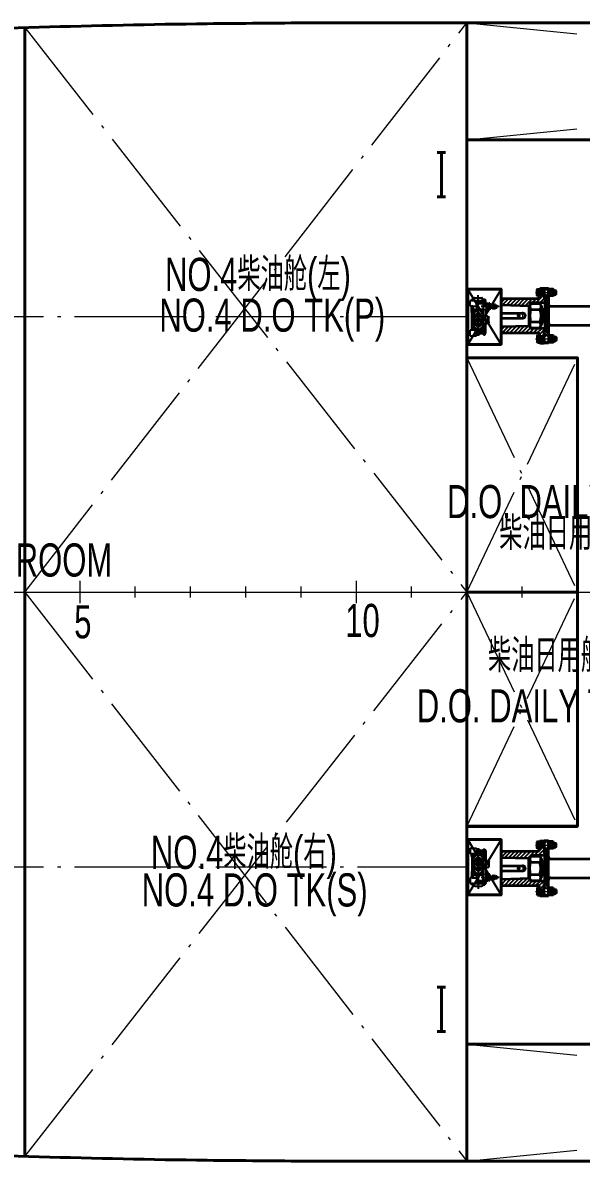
# Model space of a CAD drawing. Extents: x -550205 to -490805, y -239464 to -155364.
# Drawn here: x -534691 to -529639, y -221814 to -211514 of the extents above; entities that cross this region are included whole.
import ezdxf

# ---------------------------------------------------------------- set-up
doc = ezdxf.new("R2010")
doc.units = 0
doc.header["$LTSCALE"] = 500
doc.header["$MEASUREMENT"] = 0
for name, pattern in [('CENTER', [2, 1.25, -0.25, 0.25, -0.25]), ('CENTER2', [1.125, 0.75, -0.125, 0.125, -0.125]), ('点划线 ____ _ ____ _ ____ _ ____ _ ____ _ ____', [2.56, 2, -0.25, 0.06, -0.25]), ('虚线 __ __ __ __ __ __ __ __ __ __ __ __ __ _', [0.75, 0.5, -0.25])]:
    doc.linetypes.add(name, pattern=pattern)
doc.layers.get('0').update_dxf_attribs({"linetype": 'CONTINUOUS', "lineweight": 20})
for name, color, linetype, lineweight in [('1', 7, 'CONTINUOUS', 20), ('DIM', 7, 'CONTINUOUS', 20), ('点划线', 5, '点划线 ____ _ ____ _ ____ _ ____ _ ____ _ ____', 20), ('虚线', 1, '虚线 __ __ __ __ __ __ __ __ __ __ __ __ __ _', 20)]:
    doc.layers.add(name, color=color, linetype=linetype, lineweight=lineweight)
doc.layers.add('a', color=3, linetype='CONTINUOUS')
doc.styles.add('中英混排2', font='romany.shx', dxfattribs={"width": 0.7, "height": 300, "bigfont": 'hztxt.shx'})
pattern_1 = [(135, (-192599.873, -120636.559), (-11.2253202, -11.2253202), [])]
pattern_2 = [(45, (631074.444, 285152.24), (-17.6776695, 17.6776695), [])]

# ---------------------------------------------------------------- blocks, each defined once
blk = doc.blocks.new('A$C40F51262')
at = {"layer": '1', "color": 5, "linetype": 'CENTER2', "lineweight": -3, "ltscale": 2}
for p, q in [((48.9, 43.5), (48.9, 289.6)), ((175, 220.4), (66.8, 220.4)), ((6.7, 140.6), (91.1, 140.6))]:
    blk.add_line(p, q, dxfattribs=at)
at = {"layer": '1', "color": 252, "lineweight": -3}
for p, q in [((0, 252), (0, 256.5)), ((0, 256.5), (37.6, 256.5)), ((0, 222.6), (0, 252)), ((14.4, 222.6), (0, 222.6)), ((3.8, 256.5), (3.8, 256.9)), ((3.8, 256.9), (94, 256.9)), ((7.4, 262.6), (7.4, 260)), ((7.4, 259.8), (7.4, 260)), ((7.4, 258.4), (7.4, 259.8)), ((7.4, 184.1), (7.4, 222.6)), ((7.9, 256.9), (7.9, 258)), ((7.9, 258), (17.7, 258)), ((17.7, 256.9), (7.9, 256.9)), ((12.8, 263), (8.7, 263)), ((12.8, 258), (8.7, 258)), ((10.5, 265.3), (9.8, 264.5)), ((9.8, 262.9), (9.8, 264.5)), ((9.8, 264.5), (15.8, 264.5)), ((10.5, 265.3), (10.5, 263.1)), ((10.5, 265.3), (15, 265.3)), ((10.5, 260), (10.5, 262.6)), ((10.5, 260), (10.5, 259.8)), ((10.5, 259.8), (10.5, 258.4)), ((12.8, 258), (11.7, 256.9)), ((12.8, 263), (16.7, 263)), ((12.8, 258), (16.9, 258)), ((12.8, 256.9), (13.2, 257.3)), ((12.8, 222.6), (37.6, 222.6)), ((13.2, 257.3), (13.3, 257.5)), ((13.3, 257.5), (13.8, 258)), ((15, 265.3), (15, 263)), ((15, 265.3), (15.8, 264.5)), ((15.1, 260), (15.1, 262.6)), ((15.1, 260), (15.1, 259.8)), ((15.1, 259.8), (15.1, 258.4)), ((15.8, 262.9), (15.8, 264.5)), ((17.4, 206), (17.4, 219.6)), ((17.7, 258), (17.7, 256.9)), ((18.2, 262.6), (18.2, 260)), ((18.2, 259.8), (18.2, 260)), ((18.2, 258.4), (18.2, 259.8)), ((24.1, 256.9), (24.1, 268.9)), ((28.6, 273.4), (69.2, 273.4)), ((37.6, 252), (37.6, 256.5)), ((37.6, 222.6), (37.6, 252)), ((37.6, 247.8), (94, 247.8)), ((37.6, 246.7), (94, 246.7)), ((37.6, 239.2), (94, 239.2)), ((37.6, 222.6), (37.6, 216)), ((73.7, 256.9), (73.7, 268.9)), ((76.4, 235.4), (76.4, 236.2)), ((77.8, 227.9), (77.8, 206.8)), ((82.3, 232.4), (79.4, 232.4)), ((79.6, 262.6), (79.6, 260)), ((79.6, 259.8), (79.6, 260)), ((79.6, 258.4), (79.6, 259.8)), ((80.1, 256.9), (80.1, 258)), ((80.1, 258), (89.9, 258)), ((89.9, 256.9), (80.1, 256.9)), ((85, 263), (80.9, 263)), ((85, 258), (80.9, 258)), ((82.8, 265.3), (82, 264.5)), ((82, 263), (82, 264.5)), ((82, 264.5), (88, 264.5)), ((82.3, 232.4), (89.2, 232.4)), ((82.7, 260), (82.7, 262.6)), ((82.7, 260), (82.7, 259.8)), ((82.7, 259.8), (82.7, 258.4)), ((82.8, 265.3), (82.8, 263)), ((82.8, 265.3), (87.3, 265.3)), ((85, 258), (83.9, 256.9)), ((85, 263), (88.9, 263)), ((85, 258), (89.1, 258)), ((85, 256.9), (85.4, 257.3)), ((85.4, 257.3), (85.6, 257.5)), ((85.6, 257.5), (86, 258)), ((87.3, 265.3), (87.3, 263)), ((87.3, 265.3), (88, 264.5)), ((87.3, 260), (87.3, 262.6)), ((87.3, 260), (87.3, 259.8)), ((87.3, 259.8), (87.3, 258.4)), ((88, 263), (88, 264.5)), ((89.9, 258), (89.9, 256.9)), ((90.4, 262.6), (90.4, 260)), ((90.4, 259.8), (90.4, 260)), ((90.4, 258.4), (90.4, 259.8)), ((92.2, 235.4), (92.2, 239.2)), ((94, 239.2), (94, 256.9)), ((96.6, 227.9), (96.6, 240.7)), ((96.6, 240.7), (107.8, 240.7)), ((96.6, 227.9), (96.6, 200.1)), ((107.8, 227.9), (107.8, 240.7)), ((112.4, 233.2), (107.8, 233.2)), ((107.8, 227.9), (107.8, 200.1)), ((107.8, 224.9), (112.4, 224.9)), ((107.8, 215.9), (112.4, 215.9)), ((112.4, 207.6), (107.8, 207.6)), ((118.4, 240.7), (112.4, 240.7)), ((112.4, 227.9), (112.4, 240.7)), ((112.4, 227.9), (112.4, 200.1)), ((118.4, 240.7), (118.4, 200.1)), ((118.4, 227.9), (133.4, 227.9)), ((118.4, 214.1), (118.4, 212.9)), ((118.4, 212.9), (133.4, 212.9)), ((119.6, 225.3), (118.5, 225.3)), ((118.5, 225.3), (118.5, 215.5)), ((118.5, 220.4), (119, 220.8)), ((119.6, 220.4), (118.5, 219.3)), ((118.5, 215.5), (119.6, 215.5)), ((119, 220.8), (119.1, 220.9)), ((119.1, 220.9), (119.6, 221.4)), ((119.6, 215.5), (119.6, 225.3)), ((119.6, 220.4), (119.6, 224.5)), ((119.6, 220.4), (119.6, 216.3)), ((120, 225.8), (121.5, 225.8)), ((120, 215), (121.5, 215)), ((121.5, 222.7), (120.1, 222.7)), ((121.5, 218.1), (120.1, 218.1)), ((121.5, 225.8), (121.7, 225.8)), ((121.7, 222.7), (121.5, 222.7)), ((121.7, 218.1), (121.5, 218.1)), ((121.5, 215), (121.7, 215)), ((124.3, 225.8), (121.7, 225.8)), ((121.7, 222.7), (124.2, 222.7)), ((121.7, 218.1), (124.2, 218.1)), ((124.3, 215), (121.7, 215)), ((124.5, 223.4), (126.2, 223.4)), ((124.5, 217.4), (126.2, 217.4)), ((124.7, 220.4), (124.7, 224.3)), ((126.9, 222.6), (124.7, 222.6)), ((124.7, 220.4), (124.7, 216.3)), ((126.9, 218.1), (124.7, 218.1)), ((126.9, 222.6), (126.2, 223.4)), ((126.2, 217.4), (126.2, 223.4)), ((126.9, 218.1), (126.2, 217.4)), ((126.9, 218.1), (126.9, 222.6)), ((133.4, 231.7), (133.4, 226.6)), ((152.2, 231.7), (133.4, 231.7)), ((133.4, 214.1), (133.4, 209.1)), ((133.4, 209.1), (152.2, 209.1)), ((152.2, 226.6), (152.2, 231.7)), ((152.2, 209.1), (152.2, 214.1)), ((153.5, 227.1), (153.5, 224.1)), ((155, 227.1), (153.5, 227.1)), ((153.5, 216.6), (153.5, 213.6)), ((153.5, 213.6), (155, 213.6)), ((154.1, 221), (155, 221.9)), ((154.1, 219.5), (155, 220.4)), ((155, 213.6), (155, 227.1)), ((155, 222.6), (155, 223.8)), ((155, 222.6), (155, 217)), ((155.9, 213.6), (160.1, 213.6)), ((156, 227.1), (160.1, 227.1)), ((156.6, 227.1), (160.1, 227.1)), ((160.8, 227.1), (156.6, 227.1)), ((160.1, 227.1), (156.6, 227.1)), ((156.6, 213.6), (160.1, 213.6)), ((160.8, 213.6), (156.6, 213.6)), ((160.1, 213.6), (156.6, 213.6)), ((161.6, 224.9), (163.2, 224.9)), ((161.6, 215.9), (163.2, 215.9)), ((161.7, 224.1), (164, 224.1)), ((161.7, 222.6), (161.7, 223.8)), ((161.7, 222.6), (161.7, 217)), ((161.7, 216.6), (164, 216.6)), ((163.2, 224.9), (164, 224.1)), ((163.2, 224.9), (163.2, 215.9)), ((163.2, 215.9), (164, 216.6)), ((164, 216.6), (164, 224.1)), ((17, 184.1), (7.4, 184.1)), ((9.8, 95.1), (9.8, 184.1)), ((17.3, 86.5), (17.3, 194.8)), ((17.3, 86.5), (17.3, 194.8)), ((21.8, 111.3), (21.8, 170)), ((26.3, 203.8), (71.5, 203.8)), ((26.4, 152.7), (36, 174)), ((72.6, 150.1), (61.6, 174.2)), ((76, 111.3), (76, 170)), ((80.5, 86.5), (80.5, 194.8)), ((80.5, 163.2), (97.8, 163.2)), ((82.3, 202.3), (96.6, 202.3)), ((94, 69), (94, 202.3)), ((96.6, 200.1), (107.8, 200.1)), ((106.8, 158.7), (113.2, 158.7)), ((109.1, 129.4), (109.1, 151.9)), ((118.4, 200.1), (112.4, 200.1)), ((113.2, 122.6), (113.2, 158.7)), ((0, 43.6), (0, 77.5)), ((7.2, 77.5), (0, 77.5)), ((0, 69), (0, 77.5)), ((0, 58.3), (0, 69)), ((7.2, 82.5), (7.2, 77.5)), ((26.3, 77.4), (7.5, 77.4)), ((8.8, 93.3), (8.8, 84.8)), ((17.4, 84.8), (9.5, 84.8)), ((17, 95.5), (11.1, 95.5)), ((25.8, 129.7), (25.8, 129.7)), ((36.1, 107.1), (26.3, 128.7)), ((26.3, 77.4), (41.4, 77.4)), ((37.6, 43.6), (37.6, 77.4)), ((42.9, 70.2), (37.6, 70.2)), ((37.6, 70.2), (42.9, 70.2)), ((48.9, 69), (37.6, 69)), ((48.9, 69), (37.6, 69)), ((39.9, 83.6), (38.4, 83.6)), ((41.4, 75.2), (41.4, 82.1)), ((41.4, 77.4), (71.5, 77.4)), ((41.4, 76.7), (56.4, 76.7)), ((41.4, 75.2), (56.4, 75.2)), ((42.9, 70.2), (42.9, 75.2)), ((45.9, 69), (51.9, 69)), ((48.9, 69), (94, 69)), ((54.9, 70), (54.9, 75.2)), ((54.9, 70.2), (94, 70.2)), ((56.4, 75.2), (56.4, 82.1)), ((57.9, 83.6), (59.2, 83.6)), ((61.8, 107.3), (70.6, 127.1)), ((71.5, 77.4), (90.3, 77.4)), ((80.4, 84.8), (88.3, 84.8)), ((80.5, 118.1), (97.8, 118.1)), ((80.8, 95.5), (86.7, 95.5)), ((87.4, 95.5), (87.4, 115.8)), ((89, 93.3), (89, 84.8)), ((90.6, 82.5), (90.6, 77.5)), ((94, 70.2), (94, 73.7)), ((94, 58.3), (94, 70.2)), ((106.8, 122.6), (113.2, 122.6)), ((0, 43.6), (37.6, 43.6)), ((0, 43.6), (37.6, 43.6)), ((37.6, 58.3), (94, 58.3)), ((94, 58.3), (37.6, 58.3)), ((41.4, 56), (41.4, 58.3)), ((41.4, 58.3), (56.4, 58.3)), ((41.4, 57.5), (56.4, 57.5)), ((41.4, 56), (56.4, 56)), ((42.9, 51), (42.9, 56)), ((48.9, 49.8), (45.4, 49.8)), ((48.9, 49.8), (45.4, 49.8)), ((45.9, 49.8), (51.9, 49.8)), ((48.9, 49.8), (52.5, 49.8)), ((54.9, 50.9), (54.9, 56)), ((56.4, 56), (56.4, 58.3)), ((79.6, 56.7), (79.6, 55.3)), ((79.6, 55.3), (79.6, 55.1)), ((79.6, 52.5), (79.6, 55.1)), ((80.1, 58.3), (80.1, 57.1)), ((89.9, 58.3), (80.1, 58.3)), ((80.1, 57.1), (89.9, 57.1)), ((85, 57.1), (80.9, 57.1)), ((85, 52.1), (80.9, 52.1)), ((82, 52.2), (82, 50.6)), ((82.8, 49.8), (82, 50.6)), ((82, 50.6), (88, 50.6)), ((82.7, 55.3), (82.7, 56.7)), ((82.7, 55.1), (82.7, 55.3)), ((82.7, 55.1), (82.7, 52.5)), ((82.8, 49.8), (82.8, 52.1)), ((82.8, 49.8), (87.3, 49.8)), ((85, 57.1), (83.9, 58.3)), ((85, 58.3), (85.4, 57.8)), ((85, 57.1), (89.1, 57.1)), ((85, 52.1), (88.9, 52.1)), ((85.4, 57.8), (85.6, 57.7)), ((85.6, 57.7), (86, 57.1)), ((87.3, 55.3), (87.3, 56.7)), ((87.3, 55.1), (87.3, 55.3)), ((87.3, 55.1), (87.3, 52.5)), ((87.3, 49.8), (87.3, 52.1)), ((87.3, 49.8), (88, 50.6)), ((88, 52.2), (88, 50.6)), ((89.9, 57.1), (89.9, 58.3)), ((90.4, 56.7), (90.4, 55.3)), ((90.4, 55.3), (90.4, 55.1)), ((90.4, 52.5), (90.4, 55.1))]:
    blk.add_line(p, q, dxfattribs=at)
for points in [[(23.7, 199.4), (21.1, 194.8), (23.7, 190.2), (29, 190.2), (31.6, 194.8), (29, 199.4)], [(76, 197.4), (71.5, 200.1), (66.9, 197.4), (66.9, 192.2), (71.5, 189.5), (76, 192.2)], [(21.8, 83.8), (26.3, 81.2), (30.9, 83.8), (30.9, 89.1), (26.3, 91.7), (21.8, 89.1)], [(74.1, 81.9), (76.7, 86.5), (74.1, 91), (68.8, 91), (66.2, 86.5), (68.8, 81.9)]]:
    blk.add_lwpolyline(points, close=True, dxfattribs=at)
for centre, radius in [((142.8, 220.4), 11.3), ((26.3, 194.8), 5.27), ((26.3, 194.8), 3.01), ((48.9, 140.6), 24.1), ((48.9, 140.6), 12), ((48.9, 171.1), 3.76), ((71.5, 194.8), 5.27), ((71.5, 194.8), 3.01), ((26.3, 86.5), 5.27), ((26.3, 86.5), 3.01), ((48.9, 110.2), 3.76), ((71.5, 86.5), 5.27), ((71.5, 86.5), 3.01)]:
    blk.add_circle(centre, radius, dxfattribs=at)
for centre, radius, start, end in [((8.9, 260), 3.01, 57.76671, 120), ((8.9, 261), 3.01, 240, 302.5628), ((12.8, 256.7), 6.33, 90, 111.64016), ((12.8, 264.3), 6.33, 248.35984, 270), ((12.8, 256.7), 6.33, 68.35984, 90), ((12.8, 264.3), 6.33, 270, 291.64016), ((14.4, 219.6), 3.01, 0, 90), ((16.7, 260), 3.01, 60, 122.23329), ((16.7, 261), 3.01, 237.4372, 300), ((28.6, 268.9), 4.51, 90, 180), ((40.6, 216), 2.94, 180, 270.78795), ((69.2, 268.9), 4.51, 0, 90), ((73.4, 236.2), 3.01, 0, 90), ((79.4, 235.4), 3.01, 180, 270), ((82.3, 227.9), 4.51, 90, 180), ((82.3, 206.8), 4.51, 180, 270), ((81.1, 260), 3.01, 57.76671, 120), ((81.1, 261), 3.01, 240, 302.5628), ((85, 256.7), 6.33, 90, 111.64016), ((85, 264.3), 6.33, 248.35984, 270), ((85, 256.7), 6.33, 68.35984, 90), ((85, 264.3), 6.33, 270, 291.64016), ((88.9, 260), 3.01, 60, 122.23329), ((88.9, 261), 3.01, 237.4372, 300), ((89.2, 235.4), 3.01, 270, 0), ((122.6, 224.3), 3.01, 150, 212.5628), ((126, 220.4), 6.33, 158.35984, 180), ((126, 220.4), 6.33, 180, 201.64016), ((122.6, 216.5), 3.01, 147.4372, 210), ((121.7, 224.3), 3.01, 327.76671, 30), ((118.3, 220.4), 6.33, 0, 21.64016), ((118.3, 220.4), 6.33, 338.35984, 0), ((121.7, 216.5), 3.01, 330, 32.23329), ((161.3, 223.8), 6.29, 147.45704, 212.54296), ((161.3, 217), 6.29, 147.35813, 212.54296), ((155.4, 223.8), 6.29, 327.45704, 32.54296), ((155.5, 217), 6.29, 327.45704, 32.64187), ((14.4, 205.3), 3.05, 264.06222, 14.06781), ((26.3, 194.8), 9.03, 90, 180), ((48.9, 170), 27.1, 0, 180), ((48.9, 140.6), 25.6, 151.74572, 207.79486), ((26.3, 194.8), 2.26, 180, 90), ((48.9, 166.2), 15, 16.94333, 162.22519), ((48.9, 171.1), 4.51, 270, 180), ((71.5, 194.8), 2.26, 180, 90), ((48.9, 140.6), 25.6, 328.06969, 27.33733), ((71.5, 194.8), 9.03, 0, 90), ((97.8, 151.9), 11.3, 0, 90), ((112.1, 156.4), 1.88, 306.8699, 53.1301), ((9.5, 82.5), 2.26, 90, 180), ((11.1, 93.3), 2.26, 90, 180), ((26.3, 86.5), 9.03, 180, 270), ((26.3, 86.5), 9.03, 180, 270), ((48.9, 111.3), 27.1, 180, 0), ((26.3, 86.5), 2.26, 180, 90), ((48.9, 115.1), 15, 197.2816, 343.12467), ((39.9, 82.1), 1.5, 0, 90), ((45.8, 73.3), 4.25, 226.15419, 317.89654), ((48.9, 110.2), 4.51, 180, 90), ((52.1, 73.3), 4.25, 220.48433, 310.95178), ((57.9, 82.1), 1.5, 90, 180), ((71.5, 86.5), 2.26, 180, 90), ((71.5, 86.5), 9.03, 270, 0), ((86.7, 93.3), 2.26, 0, 90), ((89.7, 115.8), 2.26, 90, 180), ((88.3, 82.5), 2.26, 0, 90), ((90.3, 73.7), 3.76, 0, 90), ((97.8, 129.4), 11.3, 270, 0), ((112.1, 124.8), 1.88, 306.8699, 53.1301), ((45.8, 54.1), 4.25, 226.15419, 317.89654), ((52.1, 54.1), 4.25, 220.48433, 310.95178), ((81.1, 54.1), 3.01, 57.4372, 120), ((81.1, 55.1), 3.01, 240, 302.23329), ((85, 50.8), 6.33, 90, 111.64016), ((85, 58.4), 6.33, 248.35984, 270), ((85, 50.8), 6.33, 68.35984, 90), ((85, 58.4), 6.33, 270, 291.64016), ((88.9, 54.1), 3.01, 60, 122.5628), ((88.9, 55.1), 3.01, 237.76671, 300)]:
    blk.add_arc(centre, radius, start, end, dxfattribs=at)
blk = doc.blocks.new('fdjghfkjhkjh')
at = {"color": 1, "lineweight": 35}
for p, q in [((0, 96), (8, 110)), ((8, 110), (92, 110)), ((100, 96), (92, 110)), ((0, 96), (0, -96)), ((8, 55), (92, 55)), ((100, 96), (100, -96)), ((0, -96), (8, -110)), ((8, -55), (92, -55)), ((100, -96), (92, -110)), ((8, -110), (92, -110))]:
    blk.add_line(p, q, dxfattribs=at)
for points, knots in [([(8, 110), (4, 101), (-4, 83), (4, 64), (8, 55)], [0, 0, 0, 0, 27.195902, 57.161723, 57.161723, 57.161723, 57.161723]), ([(92, 110), (96, 101), (104, 83), (96, 64), (92, 55)], [0, 0, 0, 0, 27.195902, 57.161723, 57.161723, 57.161723, 57.161723]), ([(8, 55), (4, 37), (-4, 0), (4, -37), (8, -55)], [0, 0, 0, 0, 55.434199, 110.868398, 110.868398, 110.868398, 110.868398]), ([(92, 55), (96, 37), (104, 0), (96, -37), (92, -55)], [0, 0, 0, 0, 55.434199, 110.868398, 110.868398, 110.868398, 110.868398]), ([(8, -110), (4, -101), (-4, -83), (4, -64), (8, -55)], [0, 0, 0, 0, 27.195902, 57.161723, 57.161723, 57.161723, 57.161723]), ([(92, -110), (96, -101), (104, -83), (96, -64), (92, -55)], [0, 0, 0, 0, 27.195902, 57.161723, 57.161723, 57.161723, 57.161723])]:
    blk.add_open_spline(points, degree=3, knots=knots, dxfattribs=at)
blk = doc.blocks.new('A$C793471EF')
at = {"linetype": 'Continuous', "lineweight": -3}
h = blk.add_hatch(dxfattribs=at)
h.set_pattern_fill('ANSI31', color=8, scale=200, style=0)
h.set_pattern_definition(pattern_2)
h.paths.add_polyline_path([(-10301, 2728), (-10301, 2750), (-10341, 2750), (-10341, 2728)])
h.paths.add_polyline_path([(-10295, 2615), (-10295, 2640), (-10301, 2640), (-10301, 2691), (-10341, 2691), (-10341, 2678), (-10341, 2675, -0.414214), (-10361, 2655), (-10690, 2655), (-10690, 2598), (-10431, 2590), (-10431, 2595), (-10431, 2600, -0.414214), (-10416, 2615)])
h.paths.add_polyline_path([(-10431, 2400), (-10431, 2409), (-10690, 2401), (-10690, 2345), (-10361, 2345, -0.414214), (-10341, 2325), (-10341, 2308), (-10301, 2308), (-10301, 2360), (-10295, 2360), (-10295, 2385), (-10416, 2385, -0.414214)])
h.paths.add_polyline_path([(-10301, 2250), (-10301, 2271), (-10341, 2271), (-10341, 2258), (-10341, 2250)])
h = blk.add_hatch(dxfattribs=at)
h.set_pattern_fill('ANSI31', color=8, scale=5, angle=90, style=0)
h.set_pattern_definition(pattern_1)
h.paths.add_polyline_path([(-10261, 2728), (-10261, 2750), (-10301, 2750), (-10301, 2728)])
h.paths.add_polyline_path([(-10261, 2692), (-10301, 2692), (-10301, 2640), (-10293, 2640), (-10293, 2500), (-10261, 2500)])
h.paths.add_polyline_path([(-10261, 2500), (-10293, 2500), (-10293, 2360), (-10301, 2360), (-10301, 2308), (-10261, 2308)])
h.paths.add_polyline_path([(-10301, 2272), (-10301, 2250), (-10261, 2250), (-10261, 2272)])
h.paths.add_polyline_path([(-10303, 2362), (-10291, 2362), (-10291, 2339), (-10303, 2339)], flags=9)
h = blk.add_hatch(dxfattribs=at)
h.set_pattern_fill('ANSI31', color=8, scale=200, style=0)
h.set_pattern_definition(pattern_2)
h.paths.add_polyline_path([(-10301, -2728), (-10301, -2750), (-10341, -2750), (-10341, -2728)])
h.paths.add_polyline_path([(-10295, -2615), (-10295, -2640), (-10301, -2640), (-10301, -2691), (-10341, -2691), (-10341, -2678), (-10341, -2675, 0.414214), (-10361, -2655), (-10690, -2655), (-10690, -2598), (-10431, -2590), (-10431, -2596), (-10431, -2600, 0.414214), (-10416, -2615)])
h.paths.add_polyline_path([(-10431, -2400), (-10431, -2409), (-10690, -2401), (-10690, -2345), (-10361, -2345, 0.414214), (-10341, -2325), (-10341, -2308), (-10301, -2308), (-10301, -2360), (-10295, -2360), (-10295, -2385), (-10416, -2385, 0.414214)])
h.paths.add_polyline_path([(-10301, -2250), (-10301, -2271), (-10341, -2271), (-10341, -2258), (-10341, -2250)])
h = blk.add_hatch(dxfattribs=at)
h.set_pattern_fill('ANSI31', color=8, scale=5, angle=90, style=0)
h.set_pattern_definition(pattern_1)
h.paths.add_polyline_path([(-10261, -2728), (-10261, -2750), (-10301, -2750), (-10301, -2728)])
h.paths.add_polyline_path([(-10261, -2692), (-10301, -2692), (-10301, -2640), (-10293, -2640), (-10293, -2500), (-10261, -2500)])
h.paths.add_polyline_path([(-10261, -2500), (-10293, -2500), (-10293, -2360), (-10301, -2360), (-10301, -2308), (-10261, -2308)])
h.paths.add_polyline_path([(-10301, -2272), (-10301, -2250), (-10261, -2250), (-10261, -2272)])
h.paths.add_polyline_path([(-10303, -2362), (-10291, -2362), (-10291, -2339), (-10303, -2339)], flags=9)
at = {"color": 5, "linetype": 'CENTER', "lineweight": -3, "ltscale": 5}
for p, q in [((-10690, 2240), (-10990, 2740)), ((-10690, 2740), (-10990, 2240)), ((-10690, -2240), (-10990, -2740)), ((-10690, -2740), (-10990, -2240))]:
    blk.add_line(p, q, dxfattribs=at)
at = {"color": 5, "linetype": 'CENTER', "lineweight": 13, "ltscale": 15}
for p, q in [((-10379, 2710), (-10187, 2710)), ((-10379, 2290), (-10187, 2290)), ((-10379, -2290), (-10187, -2290)), ((-10379, -2710), (-10187, -2710))]:
    blk.add_line(p, q, dxfattribs=at)
at = {"color": 1, "lineweight": 35}
for p, q in [((-10341, 2750), (-10301, 2750)), ((-10341, 2675), (-10341, 2750)), ((-10341, 2728), (-10301, 2728)), ((-10341, 2691), (-10301, 2691)), ((-10301, 2750), (-10301, 2640)), ((-10690, 2655), (-10361, 2655)), ((-10690, 2598), (-10431, 2590)), ((-10441, 2590), (-10441, 2409)), ((-10431, 2600), (-10431, 2400)), ((-10295, 2615), (-10416, 2615)), ((-10331, 2589), (-10326, 2589)), ((-10326, 2589), (-10326, 2579)), ((-10301, 2640), (-10295, 2640)), ((-10295, 2640), (-10295, 2360)), ((-10690, 2522), (-10493, 2522)), ((-10690, 2477), (-10493, 2477)), ((-10535, 2504), (-10527, 2495)), ((-10433, 2557), (-10433, 2557)), ((-10431, 2557), (-10431, 2558)), ((-10431, 2557), (-10431, 2442)), ((-10325, 2560), (-10331, 2560)), ((-10324, 2566), (-10326, 2568)), ((-10321, 2556), (-10325, 2560)), ((-10325, 2560), (-10325, 2440)), ((-10320, 2569), (-10323, 2572)), ((-10321, 2441), (-10321, 2559)), ((-10316, 2559), (-10316, 2441)), ((-10310, 2544), (-10316, 2544)), ((-10316, 2544), (-10316, 2525)), ((-10310, 2539), (-10316, 2539)), ((-10310, 2530), (-10316, 2530)), ((-10310, 2525), (-10316, 2525)), ((-10316, 2455), (-10316, 2474)), ((-10310, 2474), (-10316, 2474)), ((-10310, 2544), (-10309, 2543)), ((-10310, 2525), (-10309, 2527)), ((-10310, 2474), (-10309, 2473)), ((-10309, 2543), (-10309, 2527)), ((-10309, 2457), (-10309, 2473)), ((-10690, 2401), (-10431, 2409)), ((-10433, 2443), (-10433, 2443)), ((-10431, 2442), (-10431, 2442)), ((-10295, 2385), (-10416, 2385)), ((-10325, 2440), (-10331, 2440)), ((-10331, 2410), (-10326, 2410)), ((-10324, 2434), (-10326, 2431)), ((-10326, 2410), (-10326, 2420)), ((-10321, 2444), (-10325, 2440)), ((-10320, 2430), (-10323, 2427)), ((-10310, 2469), (-10316, 2469)), ((-10310, 2460), (-10316, 2460)), ((-10310, 2455), (-10316, 2455)), ((-10310, 2455), (-10309, 2457)), ((-10690, 2345), (-10361, 2345)), ((-10341, 2325), (-10341, 2250)), ((-10341, 2308), (-10301, 2308)), ((-10341, 2308), (-10301, 2308)), ((-10341, 2272), (-10301, 2272)), ((-10341, 2271), (-10301, 2271)), ((-10301, 2360), (-10295, 2360)), ((-10301, 2250), (-10301, 2360)), ((-10301, 2360), (-10295, 2360)), ((-10341, 2250), (-10301, 2250)), ((-10341, -2250), (-10301, -2250)), ((-10341, -2325), (-10341, -2250)), ((-10301, -2250), (-10301, -2360)), ((-10690, -2345), (-10361, -2345)), ((-10341, -2271), (-10301, -2271)), ((-10341, -2272), (-10301, -2272)), ((-10341, -2308), (-10301, -2308)), ((-10341, -2308), (-10301, -2308)), ((-10301, -2360), (-10295, -2360)), ((-10301, -2360), (-10295, -2360)), ((-10295, -2640), (-10295, -2360)), ((-10690, -2401), (-10431, -2409)), ((-10441, -2590), (-10441, -2409)), ((-10433, -2443), (-10433, -2443)), ((-10431, -2600), (-10431, -2400)), ((-10431, -2442), (-10431, -2442)), ((-10431, -2557), (-10431, -2442)), ((-10295, -2385), (-10416, -2385)), ((-10331, -2410), (-10326, -2410)), ((-10325, -2440), (-10331, -2440)), ((-10326, -2410), (-10326, -2420)), ((-10324, -2434), (-10326, -2431)), ((-10321, -2444), (-10325, -2440)), ((-10325, -2560), (-10325, -2440)), ((-10320, -2430), (-10323, -2427)), ((-10321, -2441), (-10321, -2559)), ((-10316, -2559), (-10316, -2441)), ((-10310, -2456), (-10316, -2456)), ((-10316, -2456), (-10316, -2474)), ((-10310, -2460), (-10316, -2460)), ((-10310, -2469), (-10316, -2469)), ((-10310, -2456), (-10309, -2457)), ((-10309, -2457), (-10309, -2473)), ((-10690, -2477), (-10493, -2477)), ((-10690, -2522), (-10493, -2522)), ((-10535, -2504), (-10527, -2496)), ((-10433, -2557), (-10433, -2557)), ((-10431, -2557), (-10431, -2558)), ((-10325, -2560), (-10331, -2560)), ((-10324, -2566), (-10326, -2568)), ((-10321, -2556), (-10325, -2560)), ((-10320, -2569), (-10323, -2572)), ((-10310, -2474), (-10316, -2474)), ((-10316, -2544), (-10316, -2526)), ((-10310, -2526), (-10316, -2526)), ((-10310, -2530), (-10316, -2530)), ((-10310, -2539), (-10316, -2539)), ((-10310, -2544), (-10316, -2544)), ((-10310, -2474), (-10309, -2473)), ((-10310, -2526), (-10309, -2527)), ((-10310, -2544), (-10309, -2543)), ((-10309, -2543), (-10309, -2527)), ((-10690, -2598), (-10431, -2590)), ((-10690, -2655), (-10361, -2655)), ((-10295, -2615), (-10416, -2615)), ((-10341, -2675), (-10341, -2750)), ((-10331, -2589), (-10326, -2589)), ((-10326, -2589), (-10326, -2579)), ((-10301, -2640), (-10295, -2640)), ((-10301, -2750), (-10301, -2640)), ((-10341, -2691), (-10301, -2691)), ((-10341, -2728), (-10301, -2728)), ((-10341, -2750), (-10301, -2750))]:
    blk.add_line(p, q, dxfattribs=at)
at = {"color": 7, "linetype": 'Continuous', "lineweight": -3}
for p, q in [((-10217, 2725), (-10191, 2725)), ((-10217, 2695), (-10191, 2695)), ((-10217, 2305), (-10191, 2305)), ((-10217, 2275), (-10191, 2275)), ((-10217, -2275), (-10191, -2275)), ((-10217, -2305), (-10191, -2305)), ((-10217, -2695), (-10191, -2695)), ((-10217, -2725), (-10191, -2725))]:
    blk.add_line(p, q, dxfattribs=at)
at = {"color": 5, "linetype": 'CENTER', "lineweight": 13, "ltscale": 10}
for p, q in [((-10531, 2515), (-10531, 2485)), ((-10531, 2515), (-10531, 2485)), ((-10493, 2465), (-10493, 2534)), ((-10307, 2535), (-10328, 2535)), ((-10307, 2465), (-10328, 2465)), ((-10493, -2465), (-10493, -2534)), ((-10307, -2465), (-10328, -2465)), ((-10531, -2515), (-10531, -2485)), ((-10531, -2515), (-10531, -2485)), ((-10307, -2535), (-10328, -2535))]:
    blk.add_line(p, q, dxfattribs=at)
at = {"color": 1, "linetype": 'Continuous', "lineweight": 40}
for points in [[(-10990, 2740), (-10690, 2740), (-10690, 2240), (-10990, 2240)], [(-10990, -2740), (-10690, -2740), (-10690, -2240), (-10990, -2240)]]:
    blk.add_lwpolyline(points, close=True, dxfattribs=at)
at = {"color": 1, "lineweight": 35}
for centre in [(-10531, 2500), (-10531, -2500)]:
    blk.add_circle(centre, 6, dxfattribs=at)
for centre, radius, start, end in [((-10416, 2600), 15, 90, 180), ((-10361, 2675), 20, 270, 0), ((-10316, 2579), 15, 180, 225), ((-10316, 2579), 10, 180, 225), ((-10493, 2500), 22.5, 270, 90), ((-10433, 2565), 8, 180, 270), ((-10433, 2559), 2, 270, 315), ((-10331, 2559), 10, 0, 45), ((-10331, 2559), 15, 0, 45), ((-10313, 2542), 3.84, 323.0486, 36.9514), ((-10324, 2535), 14.2, 341.0313, 18.9687), ((-10313, 2528), 3.84, 323.0486, 36.9514), ((-10313, 2472), 3.84, 323.0486, 36.9514), ((-10433, 2435), 8, 90, 180), ((-10433, 2441), 2, 45, 90), ((-10416, 2400), 15, 180, 270), ((-10316, 2420), 15, 135, 180), ((-10316, 2420), 10, 135, 180), ((-10331, 2441), 10, 315, 0), ((-10331, 2441), 15, 315, 0), ((-10324, 2465), 14.2, 341.0313, 18.9687), ((-10313, 2458), 3.84, 323.0486, 36.9514), ((-10361, 2325), 20, 0, 90), ((-10361, -2325), 20, 270, 0), ((-10433, -2435), 8, 180, 270), ((-10433, -2441), 2, 270, 315), ((-10416, -2400), 15, 90, 180), ((-10316, -2420), 15, 180, 225), ((-10316, -2420), 10, 180, 225), ((-10331, -2441), 10, 0, 45), ((-10331, -2441), 15, 0, 45), ((-10313, -2458), 3.84, 323.0486, 36.9514), ((-10324, -2465), 14.2, 341.0313, 18.9687), ((-10313, -2472), 3.84, 323.0486, 36.9514), ((-10493, -2500), 22.5, 270, 90), ((-10433, -2565), 8, 90, 180), ((-10433, -2559), 2, 45, 90), ((-10316, -2579), 15, 135, 180), ((-10316, -2579), 10, 135, 180), ((-10331, -2559), 10, 315, 0), ((-10331, -2559), 15, 315, 0), ((-10313, -2528), 3.84, 323.0486, 36.9514), ((-10324, -2535), 14.2, 341.0313, 18.9687), ((-10313, -2542), 3.84, 323.0486, 36.9514), ((-10416, -2600), 15, 180, 270), ((-10361, -2675), 20, 0, 90)]:
    blk.add_arc(centre, radius, start, end, dxfattribs=at)
at = {"layer": 'a', "color": 1, "linetype": 'Continuous', "lineweight": 35}
for p, q in [((-10361, 2741), (-10363, 2738)), ((-10363, 2681), (-10363, 2738)), ((-10361, 2678), (-10363, 2681)), ((-10361, 2741), (-10341, 2741)), ((-10361, 2726), (-10341, 2726)), ((-10361, 2694), (-10341, 2694)), ((-10341, 2678), (-10341, 2741)), ((-10261, 2737), (-10258, 2741)), ((-10261, 2682), (-10261, 2737)), ((-10261, 2682), (-10258, 2678)), ((-10220, 2741), (-10258, 2741)), ((-10220, 2726), (-10258, 2726)), ((-10220, 2694), (-10258, 2694)), ((-10227, 2735), (-10217, 2735)), ((-10227, 2732), (-10227, 2735)), ((-10217, 2732), (-10227, 2732)), ((-10227, 2713), (-10217, 2713)), ((-10227, 2713), (-10227, 2706)), ((-10227, 2706), (-10217, 2706)), ((-10227, 2688), (-10227, 2684)), ((-10217, 2688), (-10227, 2688)), ((-10227, 2684), (-10217, 2684)), ((-10217, 2737), (-10220, 2741)), ((-10217, 2682), (-10220, 2678)), ((-10217, 2682), (-10217, 2737)), ((-10217, 2728), (-10194, 2728)), ((-10217, 2692), (-10194, 2692)), ((-10194, 2692), (-10194, 2728)), ((-10191, 2725), (-10194, 2728)), ((-10191, 2695), (-10194, 2692)), ((-10191, 2695), (-10191, 2725)), ((-10361, 2678), (-10341, 2678)), ((-10220, 2678), (-10258, 2678)), ((-10361, 2321), (-10363, 2318)), ((-10363, 2318), (-10363, 2261)), ((-10361, 2321), (-10341, 2321)), ((-10361, 2306), (-10341, 2306)), ((-10361, 2274), (-10341, 2274)), ((-10341, 2321), (-10341, 2258)), ((-10261, 2317), (-10258, 2321)), ((-10261, 2317), (-10261, 2262)), ((-10220, 2321), (-10258, 2321)), ((-10220, 2306), (-10258, 2306)), ((-10220, 2274), (-10258, 2274)), ((-10227, 2315), (-10217, 2315)), ((-10227, 2312), (-10227, 2315)), ((-10217, 2312), (-10227, 2312)), ((-10227, 2293), (-10217, 2293)), ((-10227, 2286), (-10227, 2293)), ((-10227, 2286), (-10217, 2286)), ((-10227, 2268), (-10227, 2264)), ((-10217, 2268), (-10227, 2268)), ((-10217, 2317), (-10220, 2321)), ((-10217, 2317), (-10217, 2262)), ((-10217, 2308), (-10194, 2308)), ((-10217, 2272), (-10194, 2272)), ((-10194, 2308), (-10194, 2272)), ((-10191, 2305), (-10194, 2308)), ((-10191, 2275), (-10194, 2272)), ((-10191, 2305), (-10191, 2275)), ((-10361, 2258), (-10363, 2261)), ((-10361, 2258), (-10341, 2258)), ((-10261, 2262), (-10258, 2258)), ((-10220, 2258), (-10258, 2258)), ((-10227, 2264), (-10217, 2264)), ((-10217, 2262), (-10220, 2258)), ((-10361, -2258), (-10363, -2261)), ((-10363, -2318), (-10363, -2261)), ((-10361, -2258), (-10341, -2258)), ((-10341, -2322), (-10341, -2258)), ((-10261, -2262), (-10258, -2258)), ((-10261, -2317), (-10261, -2262)), ((-10220, -2258), (-10258, -2258)), ((-10227, -2264), (-10217, -2264)), ((-10227, -2268), (-10227, -2264)), ((-10217, -2262), (-10220, -2258)), ((-10217, -2317), (-10217, -2262)), ((-10361, -2322), (-10363, -2318)), ((-10361, -2274), (-10341, -2274)), ((-10361, -2306), (-10341, -2306)), ((-10361, -2322), (-10341, -2322)), ((-10261, -2317), (-10258, -2322)), ((-10220, -2274), (-10258, -2274)), ((-10220, -2306), (-10258, -2306)), ((-10220, -2322), (-10258, -2322)), ((-10217, -2268), (-10227, -2268)), ((-10227, -2286), (-10217, -2286)), ((-10227, -2286), (-10227, -2293)), ((-10227, -2293), (-10217, -2293)), ((-10227, -2312), (-10227, -2315)), ((-10217, -2312), (-10227, -2312)), ((-10227, -2315), (-10217, -2315)), ((-10217, -2317), (-10220, -2322)), ((-10217, -2272), (-10194, -2272)), ((-10217, -2308), (-10194, -2308)), ((-10194, -2308), (-10194, -2272)), ((-10191, -2275), (-10194, -2272)), ((-10191, -2305), (-10194, -2308)), ((-10191, -2305), (-10191, -2275)), ((-10361, -2678), (-10363, -2681)), ((-10361, -2678), (-10341, -2678)), ((-10341, -2678), (-10341, -2742)), ((-10261, -2682), (-10258, -2678)), ((-10220, -2678), (-10258, -2678)), ((-10217, -2682), (-10220, -2678)), ((-10363, -2681), (-10363, -2738)), ((-10361, -2742), (-10363, -2738)), ((-10361, -2694), (-10341, -2694)), ((-10361, -2726), (-10341, -2726)), ((-10361, -2742), (-10341, -2742)), ((-10261, -2682), (-10261, -2737)), ((-10261, -2737), (-10258, -2742)), ((-10220, -2694), (-10258, -2694)), ((-10220, -2726), (-10258, -2726)), ((-10220, -2742), (-10258, -2742)), ((-10227, -2684), (-10217, -2684)), ((-10227, -2688), (-10227, -2684)), ((-10217, -2688), (-10227, -2688)), ((-10227, -2706), (-10217, -2706)), ((-10227, -2713), (-10227, -2706)), ((-10227, -2713), (-10217, -2713)), ((-10227, -2732), (-10227, -2735)), ((-10217, -2732), (-10227, -2732)), ((-10227, -2735), (-10217, -2735)), ((-10217, -2737), (-10220, -2742)), ((-10217, -2682), (-10217, -2737)), ((-10217, -2692), (-10194, -2692)), ((-10217, -2728), (-10194, -2728)), ((-10194, -2692), (-10194, -2728)), ((-10191, -2695), (-10194, -2692)), ((-10191, -2725), (-10194, -2728)), ((-10191, -2695), (-10191, -2725))]:
    blk.add_line(p, q, dxfattribs=at)
for centre in [(-10224, 2710), (-10224, 2290), (-10224, -2290), (-10224, -2710)]:
    blk.add_circle(centre, 1.84, dxfattribs=at)
for centre, radius, start, end in [((-10350, 2734), 13.5, 144.1015, 215.8985), ((-10313, 2710), 50.3, 161.5994, 198.4006), ((-10350, 2686), 13.5, 144.1015, 215.8985), ((-10350, 2314), 13.5, 144.1015, 215.8985), ((-10313, 2290), 50.3, 161.5994, 198.4006), ((-10350, 2266), 13.5, 144.1015, 215.8985), ((-10350, -2266), 13.5, 144.1015, 215.8985), ((-10313, -2290), 50.3, 161.5994, 198.4006), ((-10350, -2314), 13.5, 144.1015, 215.8985), ((-10350, -2686), 13.5, 144.1015, 215.8985), ((-10313, -2710), 50.3, 161.5994, 198.4006), ((-10350, -2734), 13.5, 144.1015, 215.8985)]:
    blk.add_arc(centre, radius, start, end, dxfattribs=at)
for points in [[(-10258, 2741), (-10260, 2739), (-10262, 2734), (-10260, 2728), (-10258, 2726)], [(-10258, 2694), (-10260, 2699), (-10262, 2710), (-10260, 2720), (-10258, 2726)], [(-10258, 2678), (-10260, 2681), (-10262, 2686), (-10260, 2691), (-10258, 2694)], [(-10220, 2741), (-10219, 2739), (-10218, 2737), (-10217, 2735)], [(-10217, 2732), (-10218, 2730), (-10219, 2728), (-10220, 2726)], [(-10220, 2726), (-10219, 2721), (-10218, 2717), (-10217, 2713)], [(-10217, 2706), (-10218, 2702), (-10219, 2698), (-10220, 2694)], [(-10217, 2688), (-10218, 2690), (-10219, 2692), (-10220, 2694)], [(-10220, 2678), (-10219, 2680), (-10218, 2682), (-10217, 2684)], [(-10258, 2321), (-10260, 2319), (-10262, 2314), (-10260, 2308), (-10258, 2306)], [(-10258, 2306), (-10260, 2300), (-10262, 2290), (-10260, 2279), (-10258, 2274)], [(-10258, 2258), (-10260, 2261), (-10262, 2266), (-10260, 2271), (-10258, 2274)], [(-10220, 2321), (-10219, 2319), (-10218, 2317), (-10217, 2315)], [(-10217, 2312), (-10218, 2310), (-10219, 2308), (-10220, 2306)], [(-10217, 2293), (-10218, 2297), (-10219, 2301), (-10220, 2306)], [(-10220, 2274), (-10219, 2278), (-10218, 2282), (-10217, 2286)], [(-10217, 2268), (-10218, 2270), (-10219, 2272), (-10220, 2274)], [(-10220, 2258), (-10219, 2260), (-10218, 2262), (-10217, 2264)], [(-10258, -2258), (-10260, -2261), (-10262, -2266), (-10260, -2271), (-10258, -2274)], [(-10220, -2258), (-10219, -2260), (-10218, -2262), (-10217, -2264)], [(-10258, -2306), (-10260, -2300), (-10262, -2290), (-10260, -2279), (-10258, -2274)], [(-10258, -2322), (-10260, -2319), (-10262, -2314), (-10260, -2308), (-10258, -2306)], [(-10217, -2268), (-10218, -2270), (-10219, -2272), (-10220, -2274)], [(-10220, -2274), (-10219, -2278), (-10218, -2282), (-10217, -2286)], [(-10217, -2293), (-10218, -2297), (-10219, -2302), (-10220, -2306)], [(-10217, -2312), (-10218, -2310), (-10219, -2308), (-10220, -2306)], [(-10220, -2322), (-10219, -2319), (-10218, -2317), (-10217, -2315)], [(-10258, -2678), (-10260, -2681), (-10262, -2686), (-10260, -2691), (-10258, -2694)], [(-10220, -2678), (-10219, -2680), (-10218, -2682), (-10217, -2684)], [(-10258, -2694), (-10260, -2699), (-10262, -2710), (-10260, -2720), (-10258, -2726)], [(-10258, -2742), (-10260, -2739), (-10262, -2734), (-10260, -2728), (-10258, -2726)], [(-10217, -2688), (-10218, -2690), (-10219, -2692), (-10220, -2694)], [(-10217, -2706), (-10218, -2702), (-10219, -2698), (-10220, -2694)], [(-10220, -2726), (-10219, -2722), (-10218, -2717), (-10217, -2713)], [(-10217, -2732), (-10218, -2730), (-10219, -2728), (-10220, -2726)], [(-10220, -2742), (-10219, -2739), (-10218, -2737), (-10217, -2735)]]:
    blk.add_open_spline(points, degree=3, dxfattribs=at)
at = {"layer": 'DIM', "color": 1, "lineweight": 35}
for p, q in [((-10301, 2750), (-10261, 2750)), ((-10261, 2750), (-10261, 2250)), ((-10301, 2640), (-10293, 2640)), ((-10293, 2360), (-10293, 2640)), ((-10241, 2585), (-9661, 2585)), ((-10241, 2415), (-9661, 2415)), ((-10301, 2360), (-10293, 2360)), ((-10261, 2250), (-10301, 2250)), ((-10261, -2250), (-10301, -2250)), ((-10261, -2750), (-10261, -2250)), ((-10301, -2360), (-10293, -2360)), ((-10293, -2360), (-10293, -2640)), ((-10241, -2415), (-9661, -2415)), ((-10301, -2640), (-10293, -2640)), ((-10241, -2585), (-9661, -2585)), ((-10301, -2750), (-10261, -2750))]:
    blk.add_line(p, q, dxfattribs=at)
at = {"layer": 'DIM'}
for p, q in [((-10321, 2556), (-10331, 2556)), ((-10321, 2444), (-10331, 2444)), ((-10321, -2444), (-10331, -2444)), ((-10321, -2556), (-10331, -2556))]:
    blk.add_line(p, q, dxfattribs=at)
at = {"layer": 'DIM', "color": 1, "lineweight": 35}
for centre, start, end in [((-10241, 2605), 180, 270), ((-10241, 2395), 90, 180), ((-10241, -2395), 180, 270), ((-10241, -2605), 90, 180)]:
    blk.add_arc(centre, 20, start, end, dxfattribs=at)
at = {"color": 1, "linetype": 'Continuous'}
blk.add_blockref('fdjghfkjhkjh', (-10431, 2500), dxfattribs=at)
at = {"color": 1, "linetype": 'Continuous', "xscale": -1, "rotation": 180}
blk.add_blockref('fdjghfkjhkjh', (-10431, -2500), dxfattribs=at)
at = {"layer": '1', "color": 1, "lineweight": -3, "xscale": 1.5, "yscale": 1.5, "zscale": 1.5}
blk.add_blockref('A$C40F51262', (-10970, 2252), dxfattribs=at)
at = {"layer": '1', "color": 1, "lineweight": -3, "xscale": -1.5, "yscale": 1.5, "zscale": 1.5, "rotation": 180}
blk.add_blockref('A$C40F51262', (-10970, -2252), dxfattribs=at)

msp = doc.modelspace()

# ---------------------------------------------------------------- linework, layer by layer
at = {"lineweight": 40}
for p, q in [((-534673.1, -211557.8), (-534673.1, -221769.9)), ((-532085.7, -211513.9), (-514028.7, -211513.8)), ((-530673.1, -215603.9), (-530673.1, -211513.8)), ((-530673.1, -212573.9), (-520172.8, -212573.2)), ((-530940.8, -212687.8), (-530866.1, -212687.8)), ((-530903.5, -212687.8), (-530903.5, -213087.8)), ((-530940.8, -213087.8), (-530866.1, -213087.8)), ((-530673.2, -216663.9), (-529673.2, -216663.9)), ((-530673.1, -217723.9), (-530673.1, -221813.8)), ((-530673.1, -218784.1), (-529673.1, -218784.1)), ((-530940.8, -220239.9), (-530866.1, -220239.9)), ((-530903.5, -220639.9), (-530903.5, -220239.9)), ((-530940.8, -220639.9), (-530866.1, -220639.9)), ((-530673.1, -220753.9), (-520173.1, -220753.8)), ((-532085.7, -221813.9), (-514028.7, -221813.9))]:
    msp.add_line(p, q, dxfattribs=at)
for p, q in [((-534173.1, -216763.9), (-534173.1, -216563.9)), ((-531673.1, -216763.9), (-531673.1, -216563.9)), ((-540025, -216663.9), (-502173.1, -216663.9)), ((-534673.1, -216713.9), (-534673.1, -216613.9)), ((-533673.1, -216713.9), (-533673.1, -216613.9)), ((-533173.1, -216713.9), (-533173.1, -216613.9)), ((-532673.1, -216713.9), (-532673.1, -216613.9)), ((-532173.1, -216713.9), (-532173.1, -216613.9)), ((-531173.1, -216713.9), (-531173.1, -216613.9)), ((-530673.1, -216713.9), (-530673.1, -216613.9)), ((-530173.1, -216713.9), (-530173.1, -216613.9)), ((-529673.1, -216713.9), (-529673.1, -216613.9))]:
    msp.add_line(p, q)
for points in [[(-530673.1, -216663.9), (-529673.1, -216663.9), (-529673.1, -214543.9), (-530673.1, -214543.9)], [(-530673.1, -216663.9), (-529673.1, -216663.9), (-529673.1, -218783.9), (-530673.1, -218783.9)]]:
    msp.add_lwpolyline(points, close=True, dxfattribs=at)
for points in [[(-537972.6, -211698.8), (-537910.9, -211694.7), (-537274.4, -211653.7), (-535624.8, -211585.3), (-533723.9, -211524.5), (-532398.4, -211517.1), (-532085.7, -211513.9)], [(-537972.6, -221628.9), (-537910.9, -221633), (-537274.4, -221674), (-535624.8, -221742.4), (-533723.9, -221803.2), (-532398.4, -221810.6), (-532085.7, -221813.9)]]:
    msp.add_open_spline(points, degree=3, knots=[1404.5666203, 1404.5666203, 1404.5666203, 1404.5666203, 1590.0506069, 3318.3768523, 6356.8927545, 7294.9417096, 7294.9417096, 7294.9417096, 7294.9417096], dxfattribs=at)
at = {"layer": '点划线'}
for p, q in [((-534673.1, -216663.9), (-530673.1, -211513.9)), ((-534673.1, -211557.8), (-530673.1, -216663.9)), ((-530673.1, -212573.9), (-520173.1, -211513.8)), ((-530673.1, -211513.9), (-520172.8, -212573.2)), ((-530673.2, -214543.9), (-529673.1, -216663.9)), ((-530673.1, -216663.9), (-529673.2, -214554)), ((-534673.1, -221769.9), (-530673.1, -216663.9)), ((-534673.1, -216663.9), (-530673.1, -221813.8)), ((-530673.2, -218784.1), (-529673.1, -216664.1)), ((-530673.1, -216663.9), (-529673.2, -218773.7)), ((-530673.1, -221813.9), (-520173.1, -220753.8)), ((-530673.1, -220753.9), (-520173.1, -221813.9))]:
    msp.add_line(p, q, dxfattribs=at)
at = {"layer": '虚线', "color": 5, "linetype": '点划线 ____ _ ____ _ ____ _ ____ _ ____ _ ____'}
for p, q in [((-530663.1, -214174.1), (-536069.7, -214174.1)), ((-530663.1, -219153.6), (-536069.7, -219153.6))]:
    msp.add_line(p, q, dxfattribs=at)
at = {"layer": '虚线', "color": 0, "linetype": 'ByBlock'}
msp.add_line((-529673.1, -216664.1), (-529673.1, -214543.9), dxfattribs=at)

# ---------------------------------------------------------------- block references
at = {"lineweight": 20, "ltscale": 25}
msp.add_blockref('A$C793471EF', (-519673.1, -216663.8), dxfattribs=at)

# ---------------------------------------------------------------- texts
at = {"color": 1, "lineweight": 20, "ltscale": 2, "style": '中英混排2', "width": 0.7}
for s, p in [('NO.4柴油舱(左)', (-533404.7, -213940.4)), ('NO.4 D.O TK(P)', (-533455.9, -214308.8)), ('D.O. DAILY TK(P)', (-530852.5, -215995.4)), ('柴油日用舱（左）', (-530379.8, -216283.6)), ('STEERING GEAR ROOM', (-537142.4, -216524.1)), ('5', (-534225.7, -217083.1)), ('10', (-531773.5, -217071.5)), ('柴油日用舱（右）', (-530482.2, -217389.8)), ('D.O. DAILY TK(S)', (-531126.1, -217843.4)), ('NO.4柴油舱(右)', (-533531.8, -219169.7)), ('NO.4 D.O TK(S)', (-533615.1, -219509.2))]:
    msp.add_text(s, height=300, dxfattribs=at).set_placement(p)

doc.saveas('drawing.dxf')
